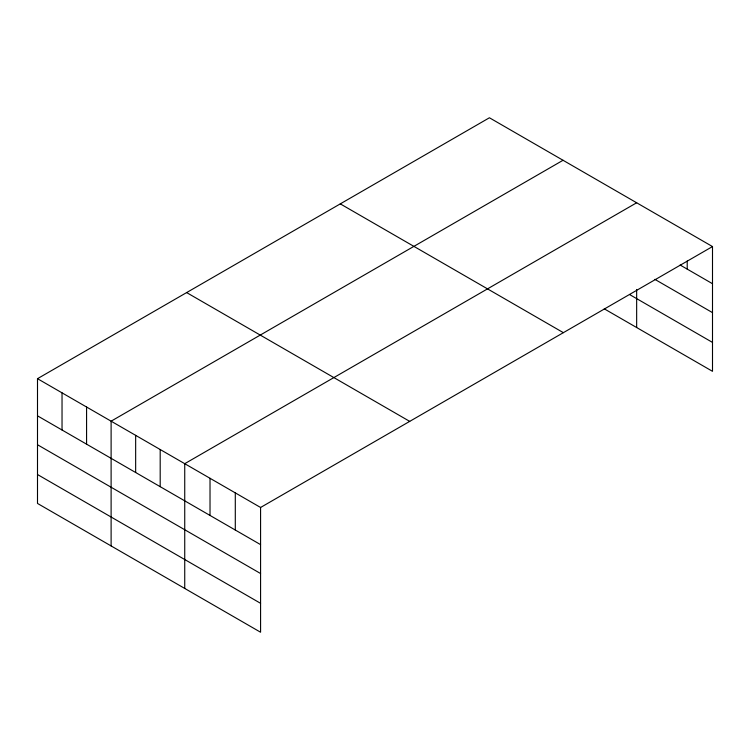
<?xml version="1.0" encoding="UTF-8"?>
<svg xmlns="http://www.w3.org/2000/svg" width="750" height="750" viewBox="0 0 750 750"><rect width="100%" height="100%" fill="white"/><g stroke="black" fill="none" stroke-linecap="round" stroke-linejoin="round"><path stroke-width="1.12" d="M37.5 378.684L260.578 507.478L260.578 632.231L37.5 503.438L37.5 378.684L489.422 117.769L712.5 246.562L712.5 371.316L604.266 308.831M563.034 160.275L111.112 421.181L111.112 545.934M636.656 202.772L184.734 463.688L184.734 588.441M260.578 507.478L712.5 246.562M680.138 265.031L712.5 283.716M654.853 279.347L712.5 312.628M629.784 294.656L712.5 342.413M340.284 203.869L563.362 332.662M186.638 292.584L409.716 421.378M37.5 415.837L260.578 544.631M37.5 444.741L260.578 573.534M37.5 474.525L260.578 603.319M687.216 260.991L687.216 269.119M636.656 289.453L636.656 327.525M235.294 492.881L235.294 530.034M210.019 478.284L210.019 515.438M160.191 449.522L160.191 486.675M135.656 435.347L135.656 472.5M86.578 407.016L86.578 444.169M62.034 392.85L62.034 430.003"/></g></svg>
